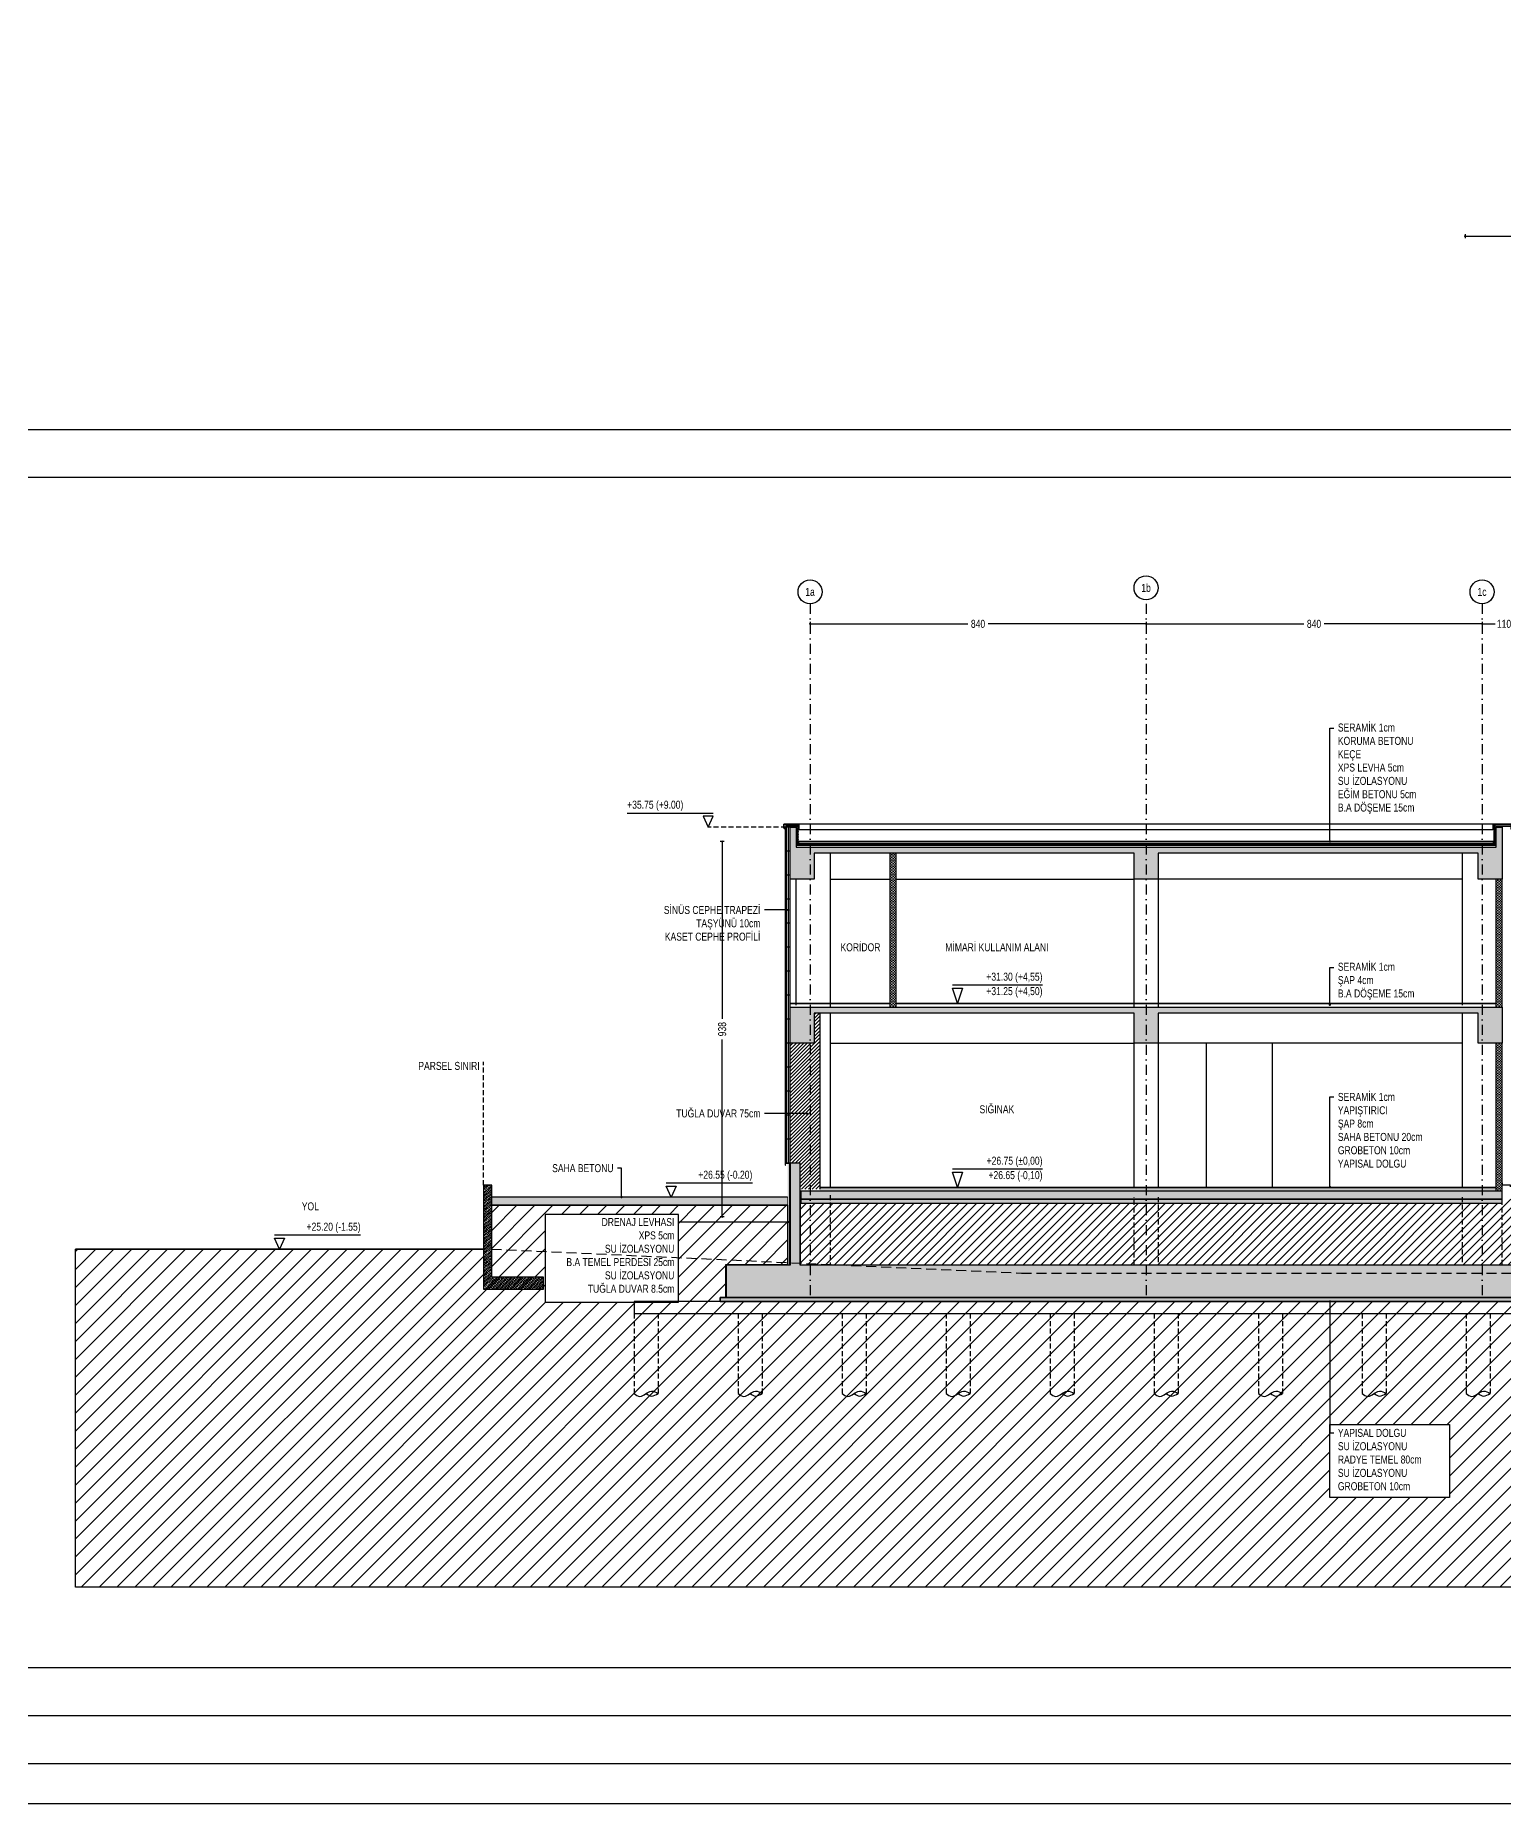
# Model space of a CAD drawing. Header units: centimetres. Extents: x 26569 to 160723, y -3143 to 14565.
# Drawn here: x 101181 to 104852, y -3143 to 1278 of the extents above; entities that cross this region are included whole.
import ezdxf
from ezdxf import colors
from ezdxf.entities.mleader import LeaderData, LeaderLine
from ezdxf.enums import TextEntityAlignment as Align
from ezdxf.math import Vec2, Vec3

# ---------------------------------------------------------------- set-up
doc = ezdxf.new("R2010")
doc.units = ezdxf.units.CM
doc.header["$LTSCALE"] = 100
doc.linetypes.add('DASHDOT2', pattern=[0.5, 0.25, -0.125, 0, -0.125])
doc.linetypes.add('HIDDEN2', pattern=[0.1875, 0.125, -0.0625])
for name, color, linetype in [('A-ANNO-DIMS', 187, 'Continuous'), ('A-ANNO-GRID', 155, 'DASHDOT2'), ('A-ANNO-TEXT', 50, 'Continuous'), ('A-ANNO-TTBL', 157, 'Continuous'), ('A-ELEV-01', 255, 'Continuous'), ('A-ELEV-03', 251, 'Continuous'), ('A-ELEV-04', 250, 'Continuous'), ('A-FNSH-TILE', 63, 'Continuous'), ('A-HATCH', 253, 'Continuous'), ('A-WALL', 134, 'Continuous'), ('A-WALL-BRCK', 11, 'Continuous'), ('A-WALL-HTCH', 8, 'Continuous'), ('A-WALL-INSL', 249, 'Continuous'), ('A-WALL-PLST', 129, 'Continuous'), ('A-WALL-SNWPNL', 200, 'Continuous'), ('A-WALL-STEL', 202, 'Continuous'), ('L-TOPO', 49, 'Continuous'), ('S-CONC', 5, 'Continuous'), ('S-HTCH', 8, 'Continuous')]:
    doc.layers.add(name, color=color, linetype=linetype)
doc.styles.add('Fields_100', font='act_simplex.shx', dxfattribs={"width": 0.8, "height": 20})
doc.linetypes.add('BATTING', pattern='A,0.00254,-2.54,[134,ltypeshp.shx,S=2.54,R=0,X=-2.54,Y=0],-5.08,[134,ltypeshp.shx,S=2.54,R=180,X=2.54,Y=0],-2.54', length=10.16254)
doc.dimstyles.new('FIELDS_100', dxfattribs={"dimscale": 0, "dimtxt": 20, "dimasz": 5, "dimexe": 5, "dimexo": 5, "dimgap": 5, "dimtad": 0, "dimdec": 0, "dimzin": 0, "dimdsep": 46, "dimtxsty": 'Fields_100', "dimblk": 'DOT', "dimcen": 0.09, "dimclrt": 50, "dimadec": 0, "dimazin": 0, "dimtfac": 1, "dimtdec": 0, "dimtix": 1, "dimtofl": 0, "dimtmove": 1, "dimatfit": 3, "dimfxl": 5, "dimfxlon": 1, "dimtolj": 1, "dimtzin": 0, "dimarcsym": 0})
pattern_1 = [(45, (95288.2936, -335.3015), (-4.490128, 4.490128), [])]
pattern_2 = [(0, (95288.2936, -385.3015), (1.905, 1.09985226), [1.27, -2.54]), (120, (95288.2936, -385.3015), (-1.905, 1.09985227), [1.27, -2.54]), (60, (95288.2936, -385.3015), (4e-09, 2.19970452), [-2.54, 1.27])]
pattern_3 = [(45, (95288.2936, -114.322), (-4.490128, 4.490128), []), (45, (95292.784, -114.322), (-4.490128, 4.490128), [3.175, -1.5875])]
pattern_4 = [(50, (95288.294, -335.302), (18.218467, -1.593909), [1.905, -20.955]), (355, (95288.294, -335.302), (-3.524342, 19.105685), [1.524, -16.76406]), (100.45144, (95289.812, -335.434), (14.694125, 17.511775), [1.619, -17.809024]), (46.1842, (95288.294, -330.222), (27.107904, -4.204233), [2.8575, -31.4325]), (96.63556, (95290.553, -330.572), (23.74041, 24.74261), [2.4285, -26.71356]), (351.18415, (95288.294, -330.222), (23.74041, 24.74261), [2.286, -25.14597]), (21, (95290.834, -331.492), (15.16144, -10.22652), [1.905, -20.955]), (326, (95290.834, -331.492), (6.180203, 18.418797), [1.524, -16.764]), (71.45144, (95292.097, -332.344), (21.341642, 8.192277), [1.619, -17.808994]), (37.5, (95288.2936, -335.3015), (0.3088603, 8.455504), [0, -16.5608, 0, -17.018, 0, -16.8275]), (7.5, (95288.294, -335.3015), (6.681966, 10.0180575), [0, -9.7028, 0, -16.1798, 0, -6.4135]), (327.5, (95282.6294, -335.3015), (13.5590595, -0.5728744), [0, -6.35, 0, -19.812, 0, -26.289]), (317.5, (95280.09, -335.302), (14.812918, 2.542649), [0, -8.255, 0, -13.1572, 0, -18.669])]

# ---------------------------------------------------------------- blocks, each defined once
blk = doc.blocks.new('_Dot')
at = {"color": 0, "linetype": 'ByBlock', "lineweight": -2}
blk.add_line((-0.5, 0), (-1, 0), dxfattribs=at)
at = {"color": 0, "linetype": 'ByBlock', "const_width": 0.5}
blk.add_lwpolyline([(-0.25, 0, 1), (0.25, 0, 1)], format="xyb", close=True, dxfattribs=at)
blk = doc.blocks.new('*D484')
at = {"layer": 'A-ANNO-DIMS', "color": 0, "lineweight": -2, "transparency": 16777216}
for p, q in [((103117.7, -188.5), (103117.7, -198.5)), ((103122.7, -193.5), (103512.2, -193.5)), ((103952.7, -193.5), (103563.3, -193.5)), ((103957.7, -188.5), (103957.7, -198.5))]:
    blk.add_line(p, q, dxfattribs=at)
at = {"layer": 'DEFPOINTS', "color": 0, "transparency": 16777216}
for p in [(103117.7, -143.5), (103957.7, -143.5), (103957.7, -193.5)]:
    blk.add_point(p, dxfattribs=at)
at = {"layer": 'A-ANNO-DIMS', "color": 0, "lineweight": -2, "transparency": 16777216, "xscale": 5, "yscale": 5, "zscale": 5, "rotation": 180}
blk.add_blockref('_Dot', (103117.7, -193.5), dxfattribs=at)
at = {"layer": 'A-ANNO-DIMS', "color": 0, "lineweight": -2, "transparency": 16777216, "xscale": 5, "yscale": 5, "zscale": 5}
blk.add_blockref('_Dot', (103957.7, -193.5), dxfattribs=at)
at = {"layer": 'A-ANNO-DIMS', "color": 50, "transparency": 16777216, "insert": (103537.7, -193.5), "char_height": 20, "attachment_point": 5, "style": 'Fields_100'}
blk.add_mtext('\\A1;840', dxfattribs=at)
blk = doc.blocks.new('*D485')
at = {"layer": 'A-ANNO-DIMS', "color": 0, "lineweight": -2, "transparency": 16777216}
for p, q in [((103957.7, -188.5), (103957.7, -198.5)), ((103962.7, -193.5), (104352.2, -193.5)), ((104792.7, -193.5), (104403.3, -193.5)), ((104797.7, -188.5), (104797.7, -198.5))]:
    blk.add_line(p, q, dxfattribs=at)
at = {"layer": 'DEFPOINTS', "color": 0, "transparency": 16777216}
for p in [(103957.7, -143.5), (104797.7, -168.5), (104797.7, -193.5)]:
    blk.add_point(p, dxfattribs=at)
at = {"layer": 'A-ANNO-DIMS', "color": 0, "lineweight": -2, "transparency": 16777216, "xscale": 5, "yscale": 5, "zscale": 5, "rotation": 180}
blk.add_blockref('_Dot', (103957.7, -193.5), dxfattribs=at)
at = {"layer": 'A-ANNO-DIMS', "color": 0, "lineweight": -2, "transparency": 16777216, "xscale": 5, "yscale": 5, "zscale": 5}
blk.add_blockref('_Dot', (104797.7, -193.5), dxfattribs=at)
at = {"layer": 'A-ANNO-DIMS', "color": 50, "transparency": 16777216, "insert": (104377.7, -193.5), "char_height": 20, "attachment_point": 5, "style": 'Fields_100'}
blk.add_mtext('\\A1;840', dxfattribs=at)
blk = doc.blocks.new('*D486')
at = {"layer": 'A-ANNO-DIMS', "color": 0, "lineweight": -2, "transparency": 16777216}
for p, q in [((104797.7, -188.5), (104797.7, -198.5)), ((104802.7, -193.5), (104830.2, -193.5)), ((104902.7, -193.5), (104875.3, -193.5)), ((104907.7, -188.5), (104907.7, -198.5))]:
    blk.add_line(p, q, dxfattribs=at)
at = {"layer": 'DEFPOINTS', "color": 0, "transparency": 16777216}
for p in [(104797.7, -168.5), (104907.7, -168.5), (104907.7, -193.5)]:
    blk.add_point(p, dxfattribs=at)
at = {"layer": 'A-ANNO-DIMS', "color": 0, "lineweight": -2, "transparency": 16777216, "xscale": 5, "yscale": 5, "zscale": 5, "rotation": 180}
blk.add_blockref('_Dot', (104797.7, -193.5), dxfattribs=at)
at = {"layer": 'A-ANNO-DIMS', "color": 0, "lineweight": -2, "transparency": 16777216, "xscale": 5, "yscale": 5, "zscale": 5}
blk.add_blockref('_Dot', (104907.7, -193.5), dxfattribs=at)
at = {"layer": 'A-ANNO-DIMS', "color": 50, "transparency": 16777216, "insert": (104852.7, -193.5), "char_height": 20, "attachment_point": 5, "style": 'Fields_100'}
blk.add_mtext('\\A1;110', dxfattribs=at)
blk = doc.blocks.new('JET GROUT')
at = {"linetype": 'HIDDEN2'}
for points in [[(-30, 0), (-30, -200)], [(30, 0), (30, -200)]]:
    blk.add_lwpolyline(points, dxfattribs=at)
blk.add_spline([(-30, -200), (-15.3, -207.2), (13.4, -194.1), (30, -200)], degree=3)
blk.add_open_spline([(0, -200.3), (4.4, -203.3), (14.5, -209.5), (24.5, -203.3), (30, -200)], degree=3, knots=[179.801197, 179.801197, 179.801197, 179.801197, 259.646208, 355.156763, 355.156763, 355.156763, 355.156763])
blk = doc.blocks.new('*D850')
at = {"layer": 'A-ANNO-DIMS', "color": 0, "lineweight": -2, "transparency": 16777216}
for p, q in [((104755.3, 780.9), (104755.3, 770.9)), ((104760.3, 775.9), (106543.3, 775.9)), ((108392.8, 775.9), (106609.7, 775.9)), ((108397.8, 780.9), (108397.8, 770.9))]:
    blk.add_line(p, q, dxfattribs=at)
at = {"layer": 'DEFPOINTS', "color": 0, "transparency": 16777216}
for p in [(104755.3, 1508.6), (108397.8, 1506.6, 0), (108397.8, 775.9)]:
    blk.add_point(p, dxfattribs=at)
at = {"layer": 'A-ANNO-DIMS', "color": 0, "lineweight": -2, "transparency": 16777216, "xscale": 5, "yscale": 5, "zscale": 5, "rotation": 180}
blk.add_blockref('_Dot', (104755.3, 775.9), dxfattribs=at)
at = {"layer": 'A-ANNO-DIMS', "color": 0, "lineweight": -2, "transparency": 16777216, "xscale": 5, "yscale": 5, "zscale": 5}
blk.add_blockref('_Dot', (108397.8, 775.9), dxfattribs=at)
at = {"layer": 'A-ANNO-DIMS', "color": 50, "transparency": 16777216, "insert": (106576.5, 775.9), "char_height": 20, "attachment_point": 5, "style": 'Fields_100'}
blk.add_mtext('\\A1;3643', dxfattribs=at)
blk = doc.blocks.new('*D913')
at = {"layer": 'A-ANNO-DIMS', "color": 0, "lineweight": -2}
for p, q in [((102903.1, -737.5), (102893.1, -737.5)), ((102898.1, -742.5), (102898.1, -1181.2)), ((102898.1, -1670.9), (102898.1, -1232.3)), ((102903.1, -1675.9), (102893.1, -1675.9))]:
    blk.add_line(p, q, dxfattribs=at)
at = {"layer": 'DEFPOINTS', "color": 0}
for p in [(103210.4, -737.5), (102898.1, -1675.9), (103210.4, -1675.9)]:
    blk.add_point(p, dxfattribs=at)
at = {"layer": 'A-ANNO-DIMS', "color": 0, "lineweight": -2, "xscale": 5, "yscale": 5, "zscale": 5}
for p, rotation in [((102898.1, -737.5), 90), ((102898.1, -1675.9), 270)]:
    blk.add_blockref('_Dot', p, dxfattribs=dict(at, rotation=rotation))
at = {"layer": 'A-ANNO-DIMS', "color": 50, "insert": (102898.1, -1206.7), "char_height": 20, "attachment_point": 5, "rotation": 90, "style": 'Fields_100'}
blk.add_mtext('\\A1;938', dxfattribs=at)

msp = doc.modelspace()

# ---------------------------------------------------------------- hatches: boundary and pattern name
at = {"layer": 'A-HATCH'}
h = msp.add_hatch(dxfattribs=at)
h.set_pattern_fill('LINE', color=256, scale=5, angle=45, style=0)
h.set_pattern_definition([(45, (106135.94, -7190.227), (-11.22532, 11.22532), [])])
h.paths.add_polyline_path([(103093.73, -1795.54), (103093.73, -1641.54), (104847.73, -1641.54), (104847.73, -1631.54), (120731.73, -1631.54), (120742.73, -1631.54), (122625.73, -1631.54), (122625.73, -1877.54), (122611.23, -1877.54), (122611.23, -1887.54), (121327.73, -1887.54), (121327.73, -1877.54), (121308.23, -1877.04), (121308.23, -1796.04), (120907.23, -1796.04), (120907.23, -1877.54), (120887.73, -1877.54), (120887.73, -1887.54), (119527.73, -1887.54), (119527.73, -1877.54), (119508.23, -1877.54), (119508.23, -1796.04), (119107.23, -1796.04), (119107.23, -1877.54), (119087.73, -1877.54), (119087.73, -1887.54), (117727.73, -1887.54), (117727.73, -1877.54), (117708.23, -1877.54), (117708.23, -1796.04), (117307.23, -1796.04), (117307.23, -1877.54), (117287.73, -1877.54), (117287.73, -1887.54), (115927.73, -1887.54), (115927.73, -1877.54), (115908.23, -1877.54), (115908.23, -1796.04), (115507.23, -1796.04), (115507.23, -1877.54), (115487.73, -1877.54), (115487.73, -1887.54), (114127.73, -1887.54), (114127.73, -1877.54), (114108.23, -1877.54), (114108.23, -1796.04), (113607.23, -1796.04), (113607.23, -1877.54), (113587.73, -1877.54), (113587.73, -1887.54), (112327.73, -1887.54), (112327.73, -1877.54), (112308.23, -1877.54), (112308.23, -1796.04), (111907.23, -1796.04), (111907.23, -1877.54), (111887.73, -1877.54), (111887.73, -1887.54), (110527.73, -1887.54), (110527.73, -1877.54), (110508.23, -1877.54), (110508.23, -1796.04), (110107.23, -1796.04), (110107.23, -1877.54), (110087.73, -1877.54), (110087.73, -1887.54), (108727.73, -1887.54), (108727.73, -1877.54), (108708.23, -1877.54), (108708.23, -1796.04), (108307.23, -1796.04), (108307.23, -1877.54), (108287.73, -1877.54), (108287.73, -1887.54), (106927.73, -1887.54), (106927.73, -1877.54), (106908.23, -1877.54), (106908.23, -1796.04), (106507.23, -1796.04), (106507.23, -1877.54), (106487.73, -1877.54), (106487.73, -1887.54), (105122.73, -1887.54), (105122.73, -1877.54), (105108.23, -1877.54), (105108.73, -1795.54)])
h = msp.add_hatch(dxfattribs=at)
h.set_pattern_fill('LINE', color=256, scale=10, angle=45, style=0)
h.set_pattern_definition([(45, (106135.94, -7190.227), (-22.45064, 22.45064), [])])
h.paths.add_polyline_path([(126881.01, -1756.54), (126881.01, -2601.62), (101281.01, -2601.62), (101281.01, -1756.54), (102301.76, -1756.54), (102301.76, -1856.54), (102451.76, -1856.54), (102451.76, -1826.54), (102321.78, -1826.54), (102321.78, -1646.54), (103061.73, -1646.54), (103061.73, -1795.54), (102906.73, -1795.54), (102906.73, -1877.54), (102892.73, -1877.54), (102892.73, -1887.54), (123123.73, -1887.54), (123123.73, -1877.54), (123108.73, -1877.54), (123108.73, -1795.54), (122652.23, -1795.54), (122652.23, -1731.54), (122957.73, -1731.55), (125765.67, -1776.54), (125765.99, -1756.54)])
h.paths.add_polyline_path([(102788.51, -1669.74), (102455.56, -1669.74), (102455.56, -1889.32), (102788.51, -1889.32)], flags=16)
h.paths.add_polyline_path([(117434.41, -2194.81), (117733.11, -2194.81), (117733.11, -2377.65), (117434.41, -2377.65)], flags=16)
h.paths.add_polyline_path([(106641, -2194.81), (106939.7, -2194.81), (106939.7, -2377.65), (106641, -2377.65)], flags=16)
h.paths.add_polyline_path([(104417.31, -2194.81), (104716.01, -2194.81), (104716.01, -2377.65), (104417.31, -2377.65)], flags=16)
at = {"layer": 'A-WALL-BRCK'}
h = msp.add_hatch(dxfattribs=at)
h.set_pattern_fill('ANSI31', color=256, scale=2)
h.set_pattern_definition(pattern_1)
h.paths.add_polyline_path([(103142.73, -1166.54), (103127.73, -1166.54), (103127.73, -1241.54), (103117.73, -1241.54), (103117.73, -1606.54), (103142.73, -1606.54)])
h = msp.add_hatch(dxfattribs=at)
h.set_pattern_fill('ANSI31', color=256, scale=2)
h.set_pattern_definition(pattern_1)
h.paths.add_polyline_path([(103117.73, -1241.54), (103067.73, -1241.54), (103067.73, -1541.54), (103092.73, -1541.54), (103092.73, -1606.54), (103094.73, -1606.54), (103117.73, -1606.54)])
at = {"layer": 'A-WALL-HTCH'}
h = msp.add_hatch(dxfattribs=at)
h.set_pattern_fill('DASH', color=256)
h.set_pattern_definition([(0, (93773.2936, 64.6985), (3.175, 3.175), [3.175, -3.175])])
h.paths.add_polyline_path([(103332.73, -766.54), (103317.73, -766.54), (103317.73, -1151.54), (103332.73, -1151.54)])
h = msp.add_hatch(dxfattribs=at)
h.set_pattern_fill('DASH', color=256)
h.set_pattern_definition([(0, (95288.2936, 64.6985), (3.175, 3.175), [3.175, -3.175])])
h.paths.add_polyline_path([(104847.73, -831.54), (104832.73, -831.54), (104832.73, -1151.54), (104847.73, -1151.54)])
h = msp.add_hatch(dxfattribs=at)
h.set_pattern_fill('DASH', color=256)
h.set_pattern_definition([(0, (95288.2936, -335.3015), (3.175, 3.175), [3.175, -3.175])])
h.paths.add_polyline_path([(104847.73, -1241.54), (104832.73, -1241.54), (104832.73, -1611.54), (104847.73, -1611.54)])
at = {"layer": 'A-WALL-INSL'}
h = msp.add_hatch(dxfattribs=at)
h.set_pattern_fill('HONEY', color=256, scale=0.4)
h.set_pattern_definition(pattern_2)
h.paths.add_polyline_path([(103088.73, -701.54), (103083.73, -701.54), (103083.73, -746.54), (103088.73, -746.54)])
h = msp.add_hatch(dxfattribs=at)
h.set_pattern_fill('HONEY', color=256, scale=0.4)
h.set_pattern_definition(pattern_2)
h.paths.add_polyline_path([(104831.73, -696.74), (104826.73, -696.74), (104826.73, -746.54), (104831.73, -746.54)])
h = msp.add_hatch(dxfattribs=at)
h.set_pattern_fill('HONEY', color=256, scale=0.4)
h.set_pattern_definition(pattern_2)
h.paths.add_polyline_path([(104826.73, -742.54), (103088.73, -742.54), (103088.73, -746.54), (104826.73, -746.54)])
h = msp.add_hatch(dxfattribs=at)
h.set_pattern_fill('HONEY', color=256, scale=0.4)
h.set_pattern_definition([(0, (95288.2936, -335.3015), (1.905, 1.09985226), [1.27, -2.54]), (120, (95288.2936, -335.3015), (-1.905, 1.09985227), [1.27, -2.54]), (60, (95288.2936, -335.3015), (4e-09, 2.19970452), [-2.54, 1.27])])
h.paths.add_polyline_path([(103066.73, -1541.54), (103061.73, -1541.54), (103061.73, -1796.04), (103066.73, -1796.04)])
at = {"layer": 'S-HTCH'}
h = msp.add_hatch(dxfattribs=at)
h.set_pattern_fill('ANSI33', color=256, style=0, pattern_type=2)
h.set_pattern_definition([(45, (95288.2936, -164.322), (-4.490128, 4.490128), []), (45, (95292.784, -164.322), (-4.490128, 4.490128), [3.175, -1.5875])])
h.paths.add_polyline_path([(103067.73, -701.54), (103082.73, -701.54), (103082.73, -751.54), (104832.73, -751.54), (104832.73, -701.54), (104847.73, -701.54), (104847.73, -831.54), (104787.73, -831.54), (104787.73, -766.54), (103987.73, -766.54), (103987.73, -831.54), (103927.73, -831.54), (103927.73, -766.54), (103127.73, -766.54), (103127.73, -831.54), (103067.73, -831.54)], flags=0)
h = msp.add_hatch(dxfattribs=at)
h.set_pattern_fill('AR-CONC', color=256, scale=0.1, style=0)
h.set_pattern_definition([(50, (95288.294, -385.302), (18.218467, -1.593909), [1.905, -20.955]), (355, (95288.294, -385.302), (-3.524342, 19.105685), [1.524, -16.76406]), (100.45144, (95289.812, -385.434), (14.694125, 17.511775), [1.619, -17.809024]), (46.1842, (95288.294, -380.222), (27.107904, -4.204233), [2.8575, -31.4325]), (96.63556, (95290.553, -380.572), (23.74041, 24.74261), [2.4285, -26.71356]), (351.18415, (95288.294, -380.222), (23.74041, 24.74261), [2.286, -25.14597]), (21, (95290.834, -381.492), (15.16144, -10.22652), [1.905, -20.955]), (326, (95290.834, -381.492), (6.180203, 18.418797), [1.524, -16.764]), (71.45144, (95292.097, -382.344), (21.341642, 8.192277), [1.619, -17.808994]), (37.5, (95288.2936, -385.3015), (0.3088603, 8.455504), [0, -16.5608, 0, -17.018, 0, -16.8275]), (7.5, (95288.294, -385.3015), (6.681966, 10.0180575), [0, -9.7028, 0, -16.1798, 0, -6.4135]), (327.5, (95282.6294, -385.3015), (13.5590595, -0.5728744), [0, -6.35, 0, -19.812, 0, -26.289]), (317.5, (95280.09, -385.302), (14.812918, 2.542649), [0, -8.255, 0, -13.1572, 0, -18.669])])
h.paths.add_polyline_path([(104826.73, -737.54), (103088.73, -737.54), (103088.73, -742.54), (104826.73, -742.54)])
h = msp.add_hatch(dxfattribs=at)
h.set_pattern_fill('ANSI33', color=256, style=0, pattern_type=2)
h.set_pattern_definition(pattern_3)
h.paths.add_polyline_path([(103067.73, -1151.54), (104847.73, -1151.54), (104847.73, -1241.54), (104787.73, -1241.54), (104787.73, -1166.54), (103987.73, -1166.54), (103987.73, -1241.54), (103927.73, -1241.54), (103927.73, -1166.54), (103127.73, -1166.54), (103127.73, -1241.54), (103067.73, -1241.54)], flags=0)
h = msp.add_hatch(dxfattribs=at)
h.set_pattern_fill('ANSI33', color=256, style=0, pattern_type=2)
h.set_pattern_definition(pattern_3)
h.paths.add_polyline_path([(102907.73, -1876.54), (105107.73, -1876.54), (105107.73, -1796.54), (103092.73, -1796.54), (103092.73, -1541.54), (103067.73, -1541.54), (103067.73, -1796.54), (102907.73, -1796.54)])
h = msp.add_hatch(dxfattribs=at)
h.set_pattern_fill('ANSI33', color=256, style=0)
h.set_pattern_definition([(45, (95288.2936, -315.3015), (-4.490128, 4.490128), []), (45, (95292.784, -315.3015), (-4.490128, 4.490128), [3.175, -1.5875])])
h.paths.add_polyline_path([(102451.76, -1826.54), (102321.78, -1826.54), (102321.78, -1606.54), (102321.78, -1596.54), (102301.76, -1596.54), (102301.76, -1856.54), (102451.76, -1856.54)])
h = msp.add_hatch(dxfattribs=at)
h.set_pattern_fill('ANSI33', color=256, style=0)
h.set_pattern_definition([(45, (95288.2936, -335.3015), (-4.490128, 4.490128), []), (45, (95292.784, -335.3015), (-4.490128, 4.490128), [3.175, -1.5875])])
h.paths.add_polyline_path([(103061.73, -1626.54), (102970.97, -1626.54), (102321.78, -1626.54), (102321.78, -1646.54), (102970.97, -1646.54), (103061.73, -1646.54)])
h = msp.add_hatch(dxfattribs=at)
h.set_pattern_fill('ANSI33', color=256, style=0)
h.set_pattern_definition([(45, (95288.2936, -340.3015), (-4.490128, 4.490128), []), (45, (95292.784, -340.3015), (-4.490128, 4.490128), [3.175, -1.5875])])
h.paths.add_polyline_path([(104847.73, -1611.54), (103094.73, -1611.54), (103094.73, -1631.54), (104847.73, -1631.54)])
h = msp.add_hatch(dxfattribs=at)
h.set_pattern_fill('AR-CONC', color=256, scale=0.1, style=0)
h.set_pattern_definition([(50, (106135.94, -7190.227), (18.218467, -1.59391), [1.905, -20.955]), (355, (106135.94, -7190.227), (-3.52434, 19.105685), [1.524, -16.76406]), (100.45144, (106137.459, -7190.36), (14.694125, 17.511775), [1.619, -17.809024]), (46.1842, (106135.94, -7185.147), (27.107904, -4.20423), [2.8575, -31.4325]), (96.63556, (106138.2, -7185.497), (23.74041, 24.74261), [2.4285, -26.71356]), (351.18415, (106135.94, -7185.147), (23.74041, 24.74261), [2.286, -25.14597]), (21, (106138.48, -7186.417), (15.16144, -10.22652), [1.905, -20.955]), (326, (106138.48, -7186.417), (6.180203, 18.418797), [1.524, -16.764]), (71.45144, (106139.744, -7187.27), (21.34164, 8.192277), [1.619, -17.808994]), (37.5, (106135.9405, -7190.227), (0.30886, 8.455504), [0, -16.5608, 0, -17.018, 0, -16.8275]), (7.5, (106135.9405, -7190.227), (6.681966, 10.018057), [0, -9.7028, 0, -16.1798, 0, -6.4135]), (327.5, (106130.276, -7190.227), (13.5590595, -0.5728744), [0, -6.35, 0, -19.812, 0, -26.289]), (317.5, (106127.736, -7190.227), (14.812918, 2.54265), [0, -8.255, 0, -13.1572, 0, -18.669])])
h.paths.add_polyline_path([(104847.73, -1631.54), (103094.73, -1631.54), (103094.73, -1641.54), (104847.73, -1641.54)])
h = msp.add_hatch(dxfattribs=at)
h.set_pattern_fill('AR-CONC', color=256, scale=0.1, style=0)
h.set_pattern_definition(pattern_4)
h.paths.add_polyline_path([(103142.73, -1602.54), (103142.73, -1611.54), (104832.73, -1611.54), (104832.73, -1602.54)])
h = msp.add_hatch(dxfattribs=at)
h.set_pattern_fill('AR-CONC', color=256, scale=0.1, style=0)
h.set_pattern_definition(pattern_4)
h.paths.add_polyline_path([(105127.73, -1877.54), (102892.73, -1877.54), (102892.73, -1887.54), (105127.73, -1887.54)])

# ---------------------------------------------------------------- linework, layer by layer
at = {"layer": 'A-ANNO-DIMS', "linetype": 'HIDDEN2'}
for p, q in [((103057.73, -701.54), (102863.23, -701.54)), ((102301.76, -1596.54), (102301.76, -1288.47))]:
    msp.add_line(p, q, dxfattribs=at)
at = {"layer": 'A-ANNO-DIMS'}
for points in [[(102660.58, -666.54), (102875.73, -666.54)], [(103698.85, -1096.54), (103473.7, -1096.54)], [(103698.85, -1556.54), (103473.7, -1556.54)], [(102973.47, -1591.54), (102758.32, -1591.54)], [(101994.03, -1721.54), (101778.89, -1721.54)]]:
    msp.add_lwpolyline(points, dxfattribs=at)
for points in [[(102863.23, -701.54), (102875.73, -674.04), (102850.73, -674.04)], [(103486.2, -1141.54), (103473.7, -1104.04), (103498.7, -1104.04)], [(103486.2, -1601.54), (103473.7, -1564.04), (103498.7, -1564.04)], [(102770.82, -1626.54), (102758.32, -1599.04), (102783.32, -1599.04)], [(101791.39, -1756.54), (101778.89, -1729.04), (101803.89, -1729.04)]]:
    msp.add_lwpolyline(points, close=True, dxfattribs=at)
at = {"layer": 'A-ANNO-GRID'}
for points in [[(103117.73, -143.45), (103117.73, -1876.54)], [(103957.73, -143.45), (103957.73, -1876.54)], [(104797.73, -143.45), (104797.73, -1876.54)]]:
    msp.add_lwpolyline(points, dxfattribs=at)
at = {"layer": 'A-ANNO-GRID', "linetype": 'Continuous', "ltscale": 10}
for centre in [(103117.73, -113.45), (103957.73, -103.45), (104797.73, -113.45)]:
    msp.add_circle(centre, 30, dxfattribs=at)
at = {"layer": 'A-ANNO-TTBL'}
for p, q in [((76081.02, 292.09), (153081.03, 292.14)), ((127081.02, 172.14), (76081.02, 172.11))]:
    msp.add_line(p, q, dxfattribs=at)
for points in [[(157421.04, -3142.83), (157421.04, 9557.17), (26568.76, 9557.19), (26568.76, -3142.81)], [(157321.04, -3042.83), (157321.04, 9457.17), (26668.76, 9457.19), (26668.76, -3042.81)]]:
    msp.add_lwpolyline(points, close=True, dxfattribs=at)
for points in [[(48081.01, -2802.87), (153081.03, -2802.87)], [(48081.01, -2922.85), (153081.03, -2922.85)]]:
    msp.add_lwpolyline(points, dxfattribs=at)
at = {"layer": 'A-ELEV-01'}
for p, q in [((103057.73, -701.54), (103057.73, -1541.54)), ((102677.73, -1917.54), (123337.73, -1917.54))]:
    msp.add_line(p, q, dxfattribs=at)
for points in [[(103167.73, -766.54), (103167.73, -1151.54)], [(104747.73, -766.54), (104747.73, -1146.54)], [(103067.73, -1541.54), (103067.73, -831.54)], [(103082.73, -1146.54), (103082.73, -831.54)], [(103167.73, -831.54), (103317.73, -831.54)], [(103332.73, -831.54), (103927.73, -831.54)], [(103927.73, -1151.54), (103927.73, -831.54)], [(103987.73, -831.54), (103987.73, -1151.54)], [(104747.73, -831.54), (103987.73, -831.54)], [(103167.73, -1166.54), (103167.73, -1601.54)], [(104747.73, -1166.54), (104747.73, -1601.54)], [(103067.73, -1541.54), (103067.73, -1241.54)], [(103167.73, -1241.54), (103927.73, -1241.54)], [(103927.73, -1601.54), (103927.73, -1241.54)], [(104747.73, -1241.54), (103987.73, -1241.54)], [(103987.73, -1241.54), (103987.73, -1601.54)], [(102892.73, -1887.54), (102677.73, -1887.54), (102677.73, -1917.54)]]:
    msp.add_lwpolyline(points, dxfattribs=at)
at = {"layer": 'A-ELEV-01', "linetype": 'HIDDEN2'}
for points in [[(103167.73, -1621.54), (103167.73, -1796.04)], [(103927.73, -1796.04), (103927.73, -1626.54)], [(103987.73, -1626.54), (103987.73, -1796.04)], [(104747.73, -1626.54), (104747.73, -1796.04)], [(104847.73, -1796.04), (104847.73, -1641.54)]]:
    msp.add_lwpolyline(points, dxfattribs=at)
at = {"layer": 'A-ELEV-01'}
msp.add_lwpolyline([(102788.51, -1669.74), (102455.56, -1669.74), (102455.56, -1889.32), (102788.51, -1889.32)], close=True, dxfattribs=at)
at = {"layer": 'A-ELEV-03'}
for p, q in [((104107.73, -1241.54), (104107.73, -1601.54)), ((104272.73, -1241.54), (104272.73, -1601.54))]:
    msp.add_line(p, q, dxfattribs=at)
at = {"layer": 'A-ELEV-04'}
for p, q in [((122968.28, -694.3), (103052.48, -694.3)), ((103090.82, -707.43), (104824.64, -707.43))]:
    msp.add_line(p, q, dxfattribs=at)
at = {"layer": 'A-FNSH-TILE'}
for p, q in [((103067.73, -1141.54), (103317.73, -1141.54)), ((103067.73, -1142.54), (103317.73, -1142.54)), ((103332.73, -1141.54), (104832.73, -1141.54)), ((103332.73, -1142.54), (104832.73, -1142.54)), ((103142.73, -1601.54), (104832.73, -1601.54)), ((103142.73, -1602.54), (104832.73, -1602.54))]:
    msp.add_line(p, q, dxfattribs=at)
for points in [[(103088.73, -736.54), (104826.73, -736.54)], [(103088.73, -737.54), (104826.73, -737.54)]]:
    msp.add_lwpolyline(points, dxfattribs=at)
at = {"layer": 'A-HATCH'}
msp.add_lwpolyline([(126881.01, -2601.62), (101281.01, -2601.62), (101281.01, -1756.54), (102301.76, -1756.54), (102301.76, -1856.54), (102451.76, -1856.54), (102451.76, -1826.54), (102321.78, -1826.54), (102321.78, -1646.54), (103061.73, -1646.54), (103061.73, -1795.54), (102906.73, -1795.54), (102906.73, -1877.54), (102892.73, -1877.54), (102892.73, -1887.54), (123123.73, -1887.54)], dxfattribs=at)
msp.add_lwpolyline([(104417.31, -2194.81), (104716.01, -2194.81), (104716.01, -2377.65), (104417.31, -2377.65)], close=True, dxfattribs=at)
at = {"layer": 'A-WALL'}
for points in [[(103317.73, -1151.54), (103317.73, -766.54)], [(103332.73, -1151.54), (103332.73, -766.54)], [(104832.73, -1151.54), (104832.73, -831.54)], [(104847.73, -1151.54), (104847.73, -831.54)], [(104832.73, -1611.54), (104832.73, -1241.54)], [(104847.73, -1611.54), (104847.73, -1241.54)]]:
    msp.add_lwpolyline(points, dxfattribs=at)
at = {"layer": 'A-WALL-BRCK'}
msp.add_line((103142.73, -1606.54), (103142.73, -1166.54), dxfattribs=at)
at = {"layer": 'A-WALL-INSL', "linetype": 'BATTING', "ltscale": 0.005}
msp.add_line((103062.73, -702.54), (103062.73, -1541.54), dxfattribs=at)
at = {"layer": 'A-WALL-INSL'}
for p, q in [((103088.73, -736.54), (103088.73, -746.54)), ((103066.73, -1541.54), (103066.73, -1790.54)), ((103093.73, -1795.54), (103093.73, -1632.04)), ((102906.73, -1795.54), (102906.73, -1877.54)), ((102906.73, -1795.54), (102906.73, -1877.54)), ((102906.73, -1877.54), (105108.73, -1877.54))]:
    msp.add_line(p, q, dxfattribs=at)
for points in [[(103057.73, -701.54), (103057.73, -696.54), (103088.73, -696.54)], [(103083.73, -701.54), (103083.73, -747.04)], [(104831.73, -747.04), (104831.73, -701.54)], [(104832.73, -746.54), (103082.73, -746.54)], [(104826.73, -747.04), (104826.73, -736.54)]]:
    msp.add_lwpolyline(points, dxfattribs=at)
at = {"layer": 'A-WALL-INSL', "linetype": 'BATTING', "ltscale": 0.002}
for points in [[(103057.73, -699.04), (103088.73, -699.04)], [(104832.73, -699.04), (104869.23, -699.04)]]:
    msp.add_lwpolyline(points, dxfattribs=at)
at = {"layer": 'A-WALL-INSL', "linetype": 'HIDDEN2', "ltscale": 0.5, "const_width": 1}
for points in [[(104847.73, -701.04), (104832.23, -701.04), (104832.23, -747.04), (103083.23, -747.04), (103083.23, -701.54)], [(103067.23, -1541.54), (103067.23, -1796.04), (102907.23, -1796.04), (102907.23, -1877.04), (105108.23, -1877.04), (105108.23, -1796.04), (103093.23, -1796.04), (103093.23, -1632.04)]]:
    msp.add_lwpolyline(points, dxfattribs=at)
at = {"layer": 'A-WALL-INSL', "ltscale": 0.002, "const_width": 0.2}
msp.add_lwpolyline([(104869.23, -746.94), (104869.23, -696.74), (104826.73, -696.74)], dxfattribs=at)
at = {"layer": 'A-WALL-INSL', "const_width": 1}
msp.add_lwpolyline([(103061.73, -1626.54), (103061.73, -1795.54)], dxfattribs=at)
at = {"layer": 'A-WALL-PLST', "const_width": 0.2}
for points in [[(103088.73, -696.54), (103088.73, -736.54)], [(104826.73, -736.54), (104826.73, -696.74)], [(103061.73, -1626.54), (103061.73, -1541.54)]]:
    msp.add_lwpolyline(points, dxfattribs=at)
at = {"layer": 'A-WALL-SNWPNL', "ltscale": 100}
for p, q in [((103055.73, -701.54), (103055.73, -1541.54)), ((103067.73, -701.54), (103057.73, -701.54)), ((103067.73, -701.54), (103057.73, -701.54)), ((103067.73, -1541.54), (103067.73, -701.54)), ((103067.73, -761.54), (103057.73, -761.54)), ((103067.73, -761.54), (103057.73, -761.54)), ((103067.73, -821.54), (103057.73, -821.54)), ((103067.73, -881.54), (103057.73, -881.54)), ((103067.73, -941.54), (103057.73, -941.54)), ((103067.73, -1001.54), (103057.73, -1001.54)), ((103067.73, -1061.54), (103057.73, -1061.54)), ((103067.73, -1121.54), (103057.73, -1121.54)), ((103067.73, -1121.54), (103057.73, -1121.54)), ((103067.73, -1121.54), (103057.73, -1121.54)), ((103067.73, -1181.54), (103057.73, -1181.54)), ((103067.73, -1241.54), (103057.73, -1241.54)), ((103067.73, -1241.54), (103057.73, -1241.54)), ((103067.73, -1301.54), (103057.73, -1301.54)), ((103067.73, -1361.54), (103057.73, -1361.54)), ((103067.73, -1421.54), (103057.73, -1421.54)), ((103067.73, -1481.54), (103057.73, -1481.54)), ((103067.73, -1541.54), (103057.73, -1541.54)), ((103057.73, -1541.54), (103067.73, -1541.54))]:
    msp.add_line(p, q, dxfattribs=at)
for points in [[(103067.73, -1541.54), (103067.73, -701.54)], [(103066.73, -1541.54), (103055.73, -1541.54), (103055.73, -1546.54), (103056.73, -1546.54), (103056.73, -1545.54)]]:
    msp.add_lwpolyline(points, dxfattribs=at)
at = {"layer": 'A-WALL-STEL'}
msp.add_lwpolyline([(103090.82, -707.43), (103089.73, -706.34), (103089.73, -695.9), (103052.48, -694.41), (103052.48, -704.2), (103054.98, -704.2), (103054.98, -706.3), (103054.88, -706.3), (103054.88, -704.3), (103052.38, -704.3), (103052.38, -694.3), (103089.83, -695.8), (103089.83, -706.3), (103090.89, -707.36)], close=True, dxfattribs=at)
for points in [[(104847.98, -695.1), (104825.63, -695.8), (104825.63, -706.3), (104824.57, -707.36), (104824.64, -707.43)], [(104824.64, -707.43), (104825.73, -706.34), (104825.73, -695.9), (104847.98, -695.2)], [(104847.98, -695.1), (104870.33, -695.8), (104870.33, -706.3), (104871.39, -707.36), (104871.32, -707.43)], [(104871.32, -707.43), (104870.23, -706.34), (104870.23, -695.9), (104847.98, -695.2)], [(104847.73, -1590.54), (104847.73, -1595.54), (104867.73, -1595.54), (104867.73, -1600.54)]]:
    msp.add_lwpolyline(points, dxfattribs=at)
at = {"layer": 'L-TOPO', "color": 1, "linetype": 'HIDDEN2', "ltscale": 2}
msp.add_lwpolyline([(102321.78, -1756.54), (103646.06, -1816.54), (120411.56, -1816.54), (125765.67, -1776.54)], dxfattribs=at)
at = {"layer": 'S-CONC'}
for p, q in [((103094.73, -1631.54), (103094.73, -1626.54)), ((104847.73, -1631.54), (104847.73, -1611.54)), ((103066.73, -1790.54), (103066.73, -1795.54))]:
    msp.add_line(p, q, dxfattribs=at)
for points in [[(103067.73, -701.54), (103082.73, -701.54), (103082.73, -751.54), (104832.73, -751.54), (104832.73, -701.54), (104847.73, -701.54), (104847.73, -831.54), (104787.73, -831.54), (104787.73, -766.54), (103987.73, -766.54), (103987.73, -831.54), (103927.73, -831.54), (103927.73, -766.54), (103127.73, -766.54), (103127.73, -831.54), (103067.73, -831.54)], [(103067.73, -1151.54), (104847.73, -1151.54), (104847.73, -1241.54), (104787.73, -1241.54), (104787.73, -1166.54), (103987.73, -1166.54), (103987.73, -1241.54), (103927.73, -1241.54), (103927.73, -1166.54), (103127.73, -1166.54), (103127.73, -1241.54), (103067.73, -1241.54)], [(102907.73, -1876.54), (105107.73, -1876.54), (105107.73, -1796.54), (103092.73, -1796.54), (103092.73, -1541.54), (103067.73, -1541.54), (103067.73, -1796.54), (102907.73, -1796.54)], [(102321.78, -1626.54), (102321.78, -1596.54), (102301.76, -1596.54), (102301.76, -1856.54), (102451.76, -1856.54), (102451.76, -1826.54), (102321.78, -1826.54)], [(104847.73, -1631.54), (103094.73, -1631.54), (103094.73, -1641.54), (104847.73, -1641.54)], [(102892.73, -1877.54), (105122.73, -1877.54), (105122.73, -1887.54), (102892.73, -1887.54)]]:
    msp.add_lwpolyline(points, close=True, dxfattribs=at)
for points in [[(104832.73, -747.54), (103082.73, -747.54)], [(103088.73, -742.54), (104826.73, -742.54)], [(102970.97, -1626.54), (102321.78, -1626.54)], [(103061.73, -1626.54), (102970.97, -1626.54)], [(104847.73, -1611.54), (103094.73, -1611.54), (103094.73, -1631.54)], [(103094.73, -1631.54), (104847.73, -1631.54)], [(102970.97, -1646.54), (102321.78, -1646.54)], [(103061.73, -1646.54), (102970.97, -1646.54)], [(102301.76, -1756.54), (101281.01, -1756.54)]]:
    msp.add_lwpolyline(points, dxfattribs=at)

# ---------------------------------------------------------------- block references
at = {"layer": 'A-ELEV-01', "linetype": 'ByBlock'}
msp.add_blockref('JET GROUT', (102707.73, -1917.54), dxfattribs=at)
at = {"layer": 'A-ELEV-01'}
for p in [(102967.73, -1917.54), (103227.73, -1917.54), (103487.73, -1917.54), (103747.73, -1917.54), (104007.73, -1917.54), (104268.6, -1917.54), (104527.73, -1917.54), (104787.73, -1917.54)]:
    msp.add_blockref('JET GROUT', p, dxfattribs=at)

# ---------------------------------------------------------------- texts
at = {"layer": 'A-ANNO-DIMS', "color": 50, "char_height": 20, "style": 'Fields_100'}
for s, insert, attachment_point in [('+35.75 (+9.00)', (102660.58, -661.54), 7), ('+31.30 (+4,55)', (103698.85, -1091.54), 9), ('+31.25 (+4,50)', (103698.85, -1101.54), 3), ('PARSEL SINIRI', (102291.76, -1288.47), 3), ('+26.75 (%%P0,00)', (103698.85, -1551.54), 9), ('+26.55 (-0.20)', (102973.47, -1586.54), 9), ('+26.65 (-0,10)', (103698.85, -1561.54), 3), ('+25.20 (-1.55)', (101994.03, -1716.54), 9)]:
    msp.add_mtext_dynamic_manual_height_columns(s, width=226.336, gutter_width=100, heights=[0], dxfattribs=dict(at, insert=insert, attachment_point=attachment_point))
at = {"layer": 'A-ANNO-GRID', "color": 50, "style": 'Fields_100', "width": 0.8}
for s, p in [('1a', (103117.73, -113.45)), ('1b', (103957.73, -103.45)), ('1c', (104797.73, -113.45))]:
    msp.add_text(s, height=20, rotation=359.92667, dxfattribs=at).set_placement(p, align=Align.MIDDLE_CENTER)
at = {"layer": 'A-ANNO-TEXT', "char_height": 20, "attachment_point": 5, "style": 'Fields_100'}
for s, width, insert in [('KORİDOR', 342.9163, (103243.79, -1002.1)), ('MİMARİ KULLANIM ALANI', 342.9163, (103584.84, -1002.1)), ('SIĞINAK', 211.606, (103584.84, -1407.1)), ('YOL', 211.606, (101868.45, -1649.77))]:
    msp.add_mtext_dynamic_manual_height_columns(s, width=width, gutter_width=100, heights=[0], dxfattribs=dict(at, insert=insert))

# ---------------------------------------------------------------- dimensions: what is measured, and where the dimension line sits
at = {"layer": 'A-ANNO-DIMS'}
for base, p1, p2, picture, middle in [((108397.7640845, 775.93265089), (104755.2640845, 1508.61785125), (108397.7640845, 1506.61785125, 0), '*D850', (106576.5140845, 775.93265089)), ((103957.73, -193.45), (103117.73, -143.45), (103957.73, -143.45), '*D484', (103537.73, -193.45)), ((104797.73, -193.45), (103957.73, -143.45), (104797.73, -168.45), '*D485', (104377.73, -193.45)), ((104907.73, -193.45), (104797.73, -168.45), (104907.73, -168.45), '*D486', (104852.73, -193.45))]:
    dim = msp.add_linear_dim(base=base, p1=p1, p2=p2, dimstyle='FIELDS_100', override={"dimscale": 1}, dxfattribs=at)
    dim.commit()
    dim.dimension.update_dxf_attribs({"geometry": picture, "text_midpoint": middle})
dim = msp.add_linear_dim(base=(102898.09, -1675.92), p1=(103210.44, -737.54), p2=(103210.44, -1675.92), angle=90, dimstyle='FIELDS_100', override={"dimscale": 1}, dxfattribs=at)
dim.commit()
dim.dimension.update_dxf_attribs({"geometry": '*D913', "text_midpoint": (102898.09, -1206.73)})

# ---------------------------------------------------------------- leaders
ml = msp.add_multileader_mtext('Standard', dxfattribs=at)
ml.set_content('SERAMİK 1cm\\PKORUMA BETONU\\PKEÇE\\PXPS LEVHA 5cm\\PSU İZOLASYONU\\PEĞİM BETONU 5cm\\PB.A DÖŞEME 15cm', color=50, style='Fields_100')
ml.set_leader_properties(color=256)
ml.set_arrow_properties(name='DOT')
ml.build(insert=Vec2(0, 0))
ml.multileader.update_dxf_attribs({"dogleg_length": 10, "arrow_head_size": 6})
ctx = ml.context
ctx.base_point, ctx.char_height, ctx.arrow_head_size, ctx.landing_gap_size, ctx.plane_origin = Vec3(104427.31, -454.48), 20, 6, 10, Vec3(104871.95, -635.74)
notes = []
notes.append((ctx, [(0, (1, 1, 0), (104417.31, -454.48), (1, 0), 10, [(0, [(104417.31, -737.54)], 0, [])])]))
ctx.mtext.insert, ctx.mtext.flow_direction = Vec3(104437.31, -442.57), 5
ml = msp.add_multileader_mtext('Standard', dxfattribs=at)
ml.set_content('SİNÜS CEPHE TRAPEZİ\\PTAŞYÜNÜ 10cm\\PKASET CEPHE PROFİLİ', color=50, style='Fields_100')
ml.set_leader_properties(color=256)
ml.set_arrow_properties(name='DOT')
ml.build(insert=Vec2(0, 0))
ml.multileader.update_dxf_attribs({"dogleg_length": 10, "arrow_head_size": 6})
ctx = ml.context
ctx.base_point, ctx.char_height, ctx.arrow_head_size, ctx.landing_gap_size, ctx.plane_origin = Vec3(102714.65, -908.7), 20, 6, 10, Vec3(103517.36, -858.68)
ctx.text_align_type = 2
notes.append((ctx, [(0, (1, 1, 0), (103013.6, -908.7), (-1, 0), 10, [(0, [(103062.73, -908.7)], 0, [])])]))
ctx.mtext.insert, ctx.mtext.alignment, ctx.mtext.flow_direction = Vec3(102993.6, -898.7), 3, 5
ml = msp.add_multileader_mtext('Standard', dxfattribs=at)
ml.set_content('SERAMİK 1cm\\PŞAP 4cm\\PB.A DÖŞEME 15cm', color=50, style='Fields_100')
ml.set_leader_properties(color=256)
ml.set_arrow_properties(name='DOT')
ml.build(insert=Vec2(0, 0))
ml.multileader.update_dxf_attribs({"dogleg_length": 10, "arrow_head_size": 6})
ctx = ml.context
ctx.base_point, ctx.char_height, ctx.arrow_head_size, ctx.landing_gap_size, ctx.plane_origin = Vec3(104427.31, -1052.55), 20, 6, 10, Vec3(104871.95, -1170.03)
notes.append((ctx, [(0, (1, 1, 0), (104417.31, -1052.55), (1, 0), 10, [(0, [(104417.31, -1145.54)], 0, [])])]))
ctx.mtext.insert, ctx.mtext.flow_direction = Vec3(104437.31, -1040.65), 5
ml = msp.add_multileader_mtext('Standard', dxfattribs=at)
ml.set_content('SERAMİK 1cm\\PYAPIŞTIRICI\\PŞAP 8cm\\PSAHA BETONU 20cm\\PGROBETON 10cm\\PYAPISAL DOLGU', color=50, style='Fields_100')
ml.set_leader_properties(color=256)
ml.set_arrow_properties(name='DOT')
ml.build(insert=Vec2(0, 0))
ml.multileader.update_dxf_attribs({"dogleg_length": 10, "arrow_head_size": 6})
ctx = ml.context
ctx.base_point, ctx.char_height, ctx.arrow_head_size, ctx.landing_gap_size, ctx.plane_origin = Vec3(104427.31, -1376.05), 20, 6, 10, Vec3(104871.95, -1589.32)
notes.append((ctx, [(0, (1, 1, 0), (104417.31, -1376.05), (1, 0), 10, [(0, [(104417.31, -1601.54)], 0, [])])]))
ctx.mtext.insert, ctx.mtext.flow_direction = Vec3(104437.31, -1366.05), 5
ml = msp.add_multileader_mtext('Standard', dxfattribs=at)
ml.set_content('TUĞLA DUVAR 75cm', color=50, style='Fields_100')
ml.set_leader_properties(color=256)
ml.set_arrow_properties(name='DOT')
ml.build(insert=Vec2(0, 0))
ml.multileader.update_dxf_attribs({"dogleg_length": 10, "arrow_head_size": 6})
ctx = ml.context
ctx.base_point, ctx.char_height, ctx.arrow_head_size, ctx.landing_gap_size, ctx.plane_origin = Vec3(102736.74, -1417.26), 20, 6, 10, Vec3(103517.36, -1417.25)
ctx.text_align_type = 2
notes.append((ctx, [(0, (1, 1, 0), (103013.6, -1417.26), (-1, 0), 10, [(0, [(103109.3, -1417.26)], 0, [])])]))
ctx.mtext.insert, ctx.mtext.alignment, ctx.mtext.flow_direction = Vec3(102993.6, -1407.26), 3, 5
ml = msp.add_multileader_mtext('Standard', dxfattribs=at)
ml.set_content('SAHA BETONU', color=50, style='Fields_100')
ml.set_leader_properties(color=256)
ml.set_arrow_properties(name='DOT')
ml.build(insert=Vec2(0, 0))
ml.multileader.update_dxf_attribs({"dogleg_length": 10, "arrow_head_size": 6})
ctx = ml.context
ctx.base_point, ctx.char_height, ctx.arrow_head_size, ctx.landing_gap_size, ctx.plane_origin = Vec3(102447.99, -1554.12), 20, 6, 10, Vec3(103101.01, -1651.03)
ctx.text_align_type = 2
notes.append((ctx, [(0, (1, 1, 0), (102646.37, -1554.12), (-1, 0), 10, [(0, [(102646.37, -1626.54)], 0, [])])]))
ctx.mtext.insert, ctx.mtext.alignment, ctx.mtext.flow_direction = Vec3(102626.37, -1544.12), 3, 5
ml = msp.add_multileader_mtext('Standard', dxfattribs=at)
ml.set_content('DRENAJ LEVHASI\\PXPS 5cm\\PSU İZOLASYONU\\PB.A TEMEL PERDESİ 25cm\\PSU İZOLASYONU\\PTUĞLA DUVAR 8.5cm', color=50, style='Fields_100')
ml.set_leader_properties(color=256)
ml.set_arrow_properties(name='DOT')
ml.build(insert=Vec2(0, 0))
ml.multileader.update_dxf_attribs({"dogleg_length": 10, "arrow_head_size": 6})
ctx = ml.context
ctx.base_point, ctx.char_height, ctx.arrow_head_size, ctx.landing_gap_size, ctx.plane_origin = Vec3(102451.56, -1688.86), 20, 6, 10, Vec3(103517.36, -1688.84)
ctx.text_align_type = 2
notes.append((ctx, [(0, (1, 1, 0), (102898.09, -1688.86), (-1, 0), 109.58, [(0, [(103062.73, -1688.86)], 0, [])])]))
ctx.mtext.insert, ctx.mtext.alignment, ctx.mtext.flow_direction = Vec3(102778.51, -1678.86), 3, 5
ml = msp.add_multileader_mtext('Standard', dxfattribs=at)
ml.set_content('YAPISAL DOLGU\\PSU İZOLASYONU\\PRADYE TEMEL 80cm\\PSU İZOLASYONU\\PGROBETON 10cm', color=50, style='Fields_100')
ml.set_leader_properties(color=256)
ml.set_arrow_properties(name='DOT')
ml.build(insert=Vec2(0, 0))
ml.multileader.update_dxf_attribs({"dogleg_length": 10, "arrow_head_size": 6})
ctx = ml.context
ctx.base_point, ctx.char_height, ctx.arrow_head_size, ctx.landing_gap_size, ctx.plane_origin = Vec3(104427.31, -2215.88), 20, 6, 10, Vec3(104871.95, -2637.77)
notes.append((ctx, [(0, (1, 1, 0), (104417.31, -2215.88), (1, 0), 10, [(0, [(104417.31, -1887.54)], 0, [])])]))
ctx.mtext.insert, ctx.mtext.flow_direction = Vec3(104437.31, -2205.88), 5
for ctx, leaders in notes:
    for number, flags, end, landing, length, lines in leaders:
        leader = LeaderData()
        leader.index, (leader.has_last_leader_line, leader.has_dogleg_vector, leader.attachment_direction) = number, flags
        leader.last_leader_point, leader.dogleg_vector, leader.dogleg_length = Vec3(end), Vec3(landing), length
        for number, points, colour, breaks in lines:
            line = LeaderLine()
            line.index, line.vertices, line.color, line.breaks = number, Vec3.list(points), colors.encode_raw_color(colour), breaks
            leader.lines.append(line)
        ctx.leaders.append(leader)

doc.saveas('drawing.dxf')
